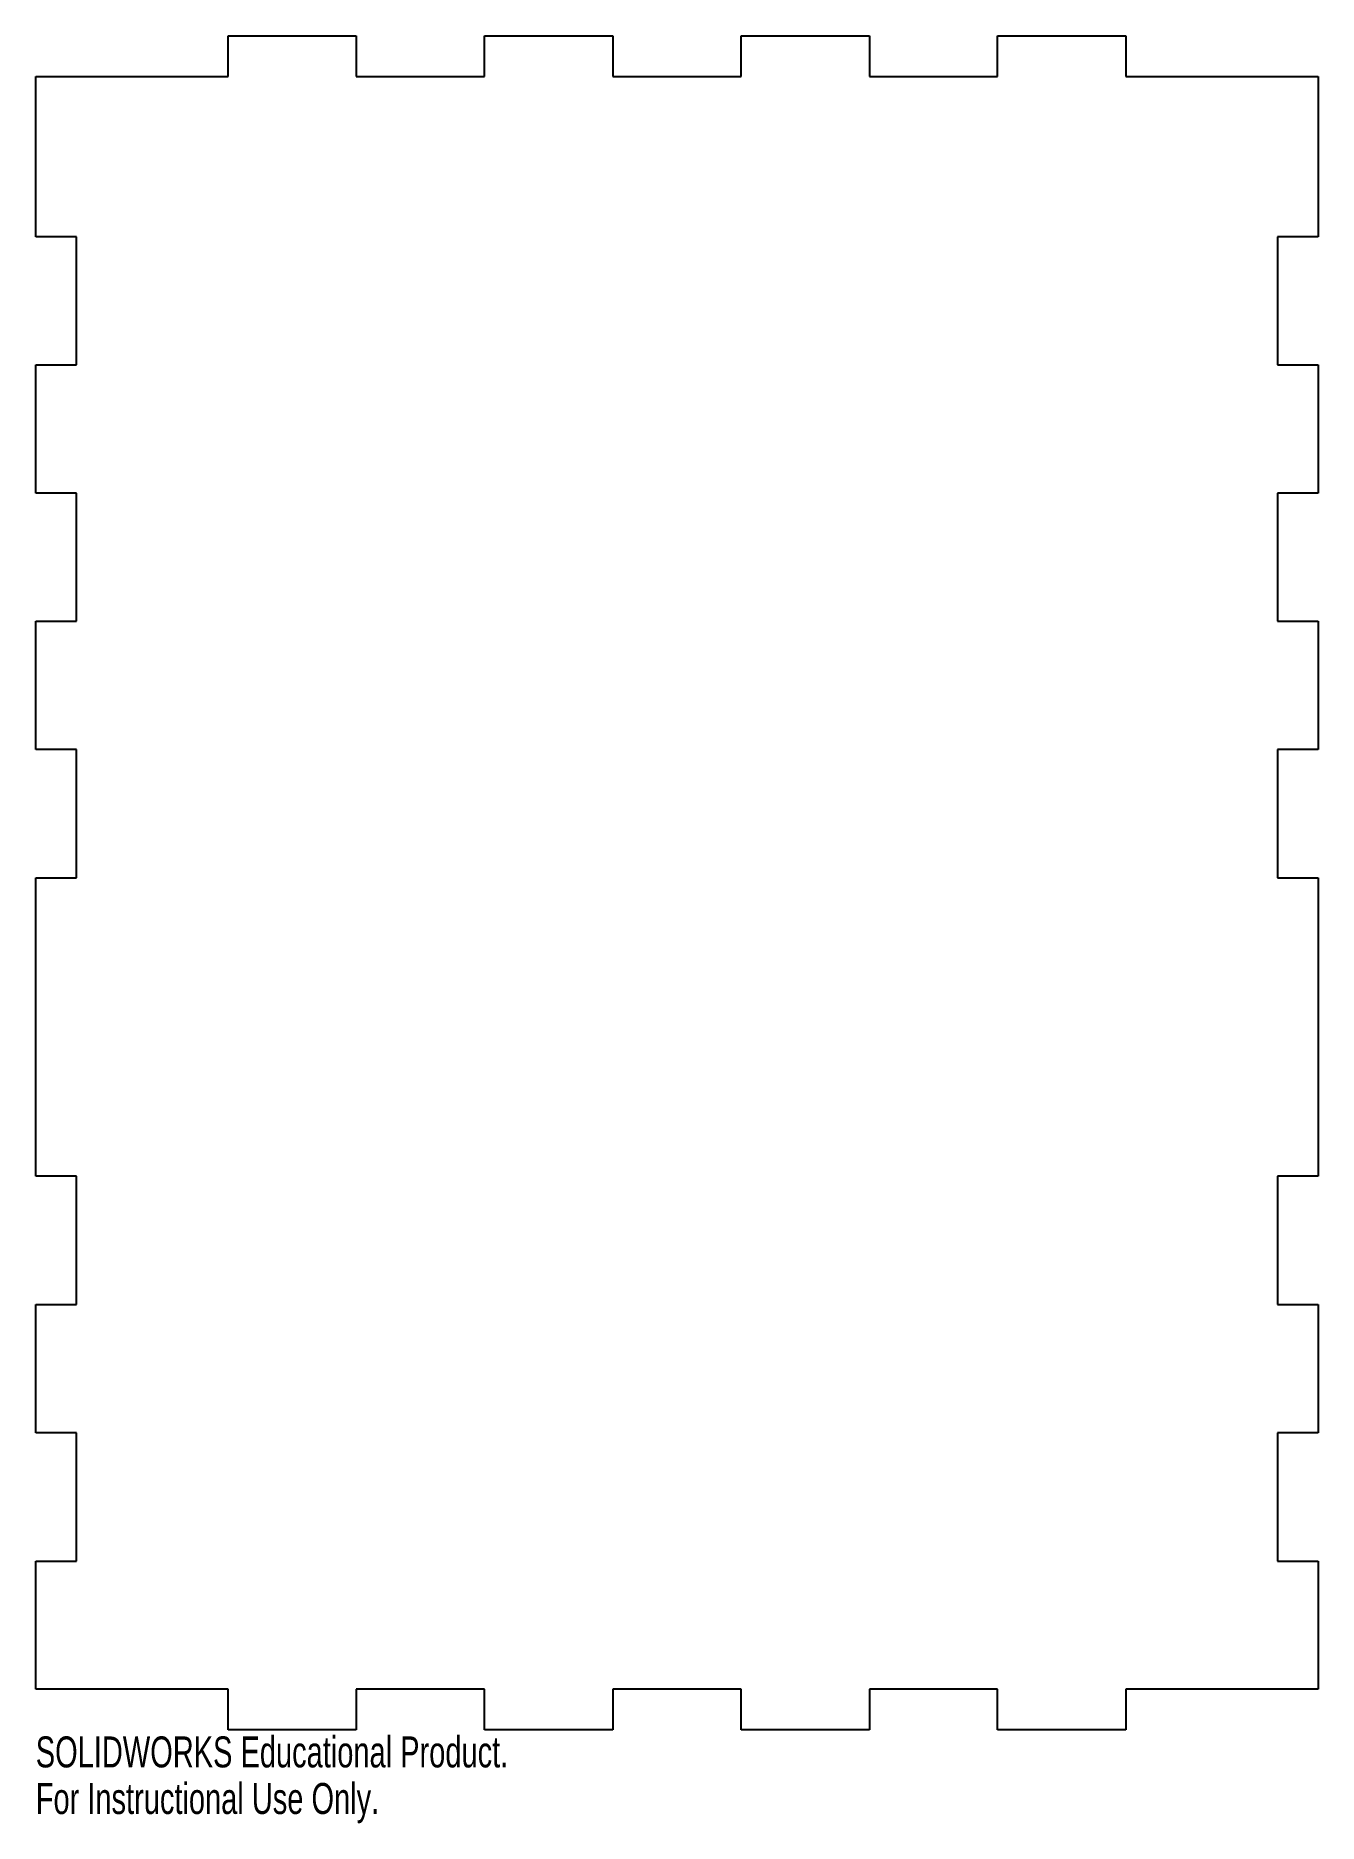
# Model space of a CAD drawing. Header units: inches. Extents: x -7.9 to 0, y -0.8 to 10.2.
import ezdxf

# ---------------------------------------------------------------- set-up
doc = ezdxf.new("R2010")
doc.units = ezdxf.units.IN
doc.header["$MEASUREMENT"] = 0
doc.styles.add('SLDTEXTSTYLE0', font='TXT', dxfattribs={"width": 0.7})

msp = doc.modelspace()

# ---------------------------------------------------------------- linework, layer by layer
at = {"color": 7, "linetype": 'Continuous', "lineweight": 25}
for p, q in [((-6.693, 10.155), (-5.906, 10.155)), ((-6.693, 9.905), (-6.693, 10.155)), ((-5.906, 10.155), (-5.906, 9.905)), ((-5.118, 10.155), (-4.331, 10.155)), ((-5.118, 9.905), (-5.118, 10.155)), ((-4.331, 10.155), (-4.331, 9.905)), ((-3.543, 10.155), (-2.756, 10.155)), ((-3.543, 9.905), (-3.543, 10.155)), ((-2.756, 10.155), (-2.756, 9.905)), ((-1.969, 10.155), (-1.181, 10.155)), ((-1.969, 9.905), (-1.969, 10.155)), ((-1.181, 10.155), (-1.181, 9.905)), ((-7.874, 9.905), (-6.693, 9.905)), ((-7.874, 8.921), (-7.874, 9.905)), ((-5.906, 9.905), (-5.118, 9.905)), ((-4.331, 9.905), (-3.543, 9.905)), ((-2.756, 9.905), (-1.969, 9.905)), ((-1.181, 9.905), (0, 9.905)), ((0, 9.905), (0, 8.921)), ((-7.624, 8.921), (-7.874, 8.921)), ((-7.624, 8.133), (-7.624, 8.921)), ((-0.25, 8.921), (-0.25, 8.133)), ((0, 8.921), (-0.25, 8.921)), ((-7.874, 8.133), (-7.624, 8.133)), ((-7.874, 7.346), (-7.874, 8.133)), ((-0.25, 8.133), (0, 8.133)), ((0, 8.133), (0, 7.346)), ((-7.624, 7.346), (-7.874, 7.346)), ((-7.624, 6.559), (-7.624, 7.346)), ((-0.25, 7.346), (-0.25, 6.559)), ((0, 7.346), (-0.25, 7.346)), ((-7.874, 6.559), (-7.624, 6.559)), ((-7.874, 5.771), (-7.874, 6.559)), ((-0.25, 6.559), (0, 6.559)), ((0, 6.559), (0, 5.771)), ((-7.624, 5.771), (-7.874, 5.771)), ((-7.624, 4.984), (-7.624, 5.771)), ((-0.25, 5.771), (-0.25, 4.984)), ((0, 5.771), (-0.25, 5.771)), ((-7.874, 4.984), (-7.624, 4.984)), ((-7.874, 3.15), (-7.874, 4.984)), ((-0.25, 4.984), (0, 4.984)), ((0, 4.984), (0, 3.15)), ((-7.624, 3.15), (-7.874, 3.15)), ((-7.624, 2.362), (-7.624, 3.15)), ((-0.25, 3.15), (-0.25, 2.362)), ((0, 3.15), (-0.25, 3.15)), ((-7.874, 2.362), (-7.624, 2.362)), ((-7.874, 1.575), (-7.874, 2.362)), ((-0.25, 2.362), (0, 2.362)), ((0, 2.362), (0, 1.575)), ((-7.624, 1.575), (-7.874, 1.575)), ((-7.624, 0.787), (-7.624, 1.575)), ((-0.25, 1.575), (-0.25, 0.787)), ((0, 1.575), (-0.25, 1.575)), ((-7.874, 0.787), (-7.624, 0.787)), ((-7.874, 0), (-7.874, 0.787)), ((-0.25, 0.787), (0, 0.787)), ((0, 0.787), (0, 0)), ((-6.693, 0), (-7.874, 0)), ((-6.693, -0.25), (-6.693, 0)), ((-5.906, 0), (-5.906, -0.25)), ((-5.118, 0), (-5.906, 0)), ((-5.118, -0.25), (-5.118, 0)), ((-4.331, 0), (-4.331, -0.25)), ((-3.543, 0), (-4.331, 0)), ((-3.543, -0.25), (-3.543, 0)), ((-2.756, 0), (-2.756, -0.25)), ((-1.969, 0), (-2.756, 0)), ((-1.969, -0.25), (-1.969, 0)), ((-1.181, 0), (-1.181, -0.25)), ((0, 0), (-1.181, 0)), ((-5.906, -0.25), (-6.693, -0.25)), ((-4.331, -0.25), (-5.118, -0.25)), ((-2.756, -0.25), (-3.543, -0.25)), ((-1.181, -0.25), (-1.969, -0.25))]:
    msp.add_line(p, q, dxfattribs=at)

# ---------------------------------------------------------------- texts
at = {"color": 7, "linetype": 'Continuous', "char_height": 0.1903, "attachment_point": 1, "style": 'SLDTEXTSTYLE0'}
for s, insert in [('SOLIDWORKS Educational Product.', (-7.874, -0.29)), ('For Instructional Use Only.', (-7.874, -0.576))]:
    msp.add_mtext(s, dxfattribs=dict(at, insert=insert))

doc.saveas('drawing.dxf')
